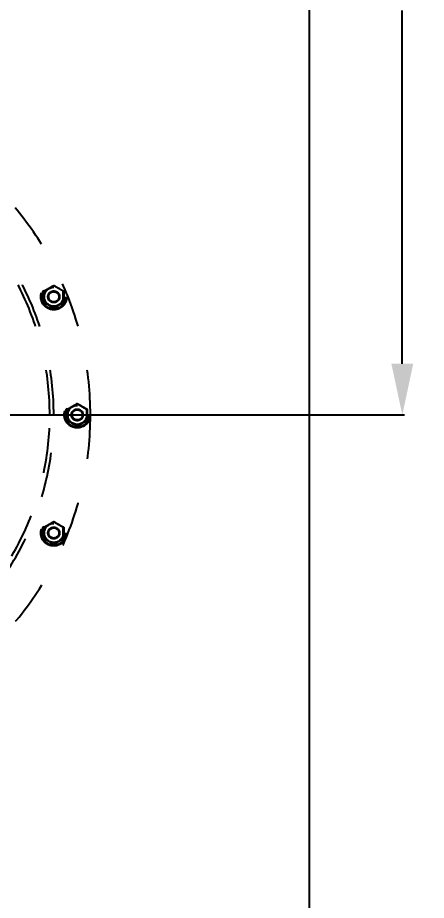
# Model space of a CAD drawing. Header units: millimetres. Extents: x 7589 to 12925, y 625 to 5429.
# Drawn here: x 11220 to 11500, y 3831 to 4434 of the extents above; entities that cross this region are included whole.
import ezdxf

# ---------------------------------------------------------------- set-up
doc = ezdxf.new("R2010")
doc.units = ezdxf.units.MM
doc.header["$LTSCALE"] = 307.34
doc.header["$PDMODE"] = 3
doc.header["$PDSIZE"] = 8
doc.linetypes.add('DOT', pattern=[0.2, 0.1, -0.1])
doc.layers.get('0').update_dxf_attribs({"linetype": 'CONTINUOUS'})
doc.layers.get('Defpoints').update_dxf_attribs({"linetype": 'CONTINUOUS'})
doc.layers.add('02___PRT_ALL_AXES', color=7, linetype='CONTINUOUS')
doc.styles.get("Standard").update_dxf_attribs({"font": 'calibri.ttf'})
doc.dimstyles.get("Standard").update_dxf_attribs({"dimtxt": 35, "dimasz": 35, "dimexe": 1.5, "dimexo": 1, "dimtad": 1, "dimdsep": 46, "dimtxsty": 'Standard', "dimblk": '_FILLED', "dimblk1": '_FILLED', "dimblk2": '_FILLED', "dimcen": 0.09, "dimazin": 2, "dimtol": 1, "dimtp": 0.01, "dimtm": 0.01, "dimtfac": 1, "dimtofl": 0, "dimtmove": 0, "dimatfit": 3, "dimldrblk": '_FILLED', "dimfxl": 1, "dimtolj": 1, "dimarcsym": 0})

# ---------------------------------------------------------------- blocks, each defined once
blk = doc.blocks.new('_FILLED')
at = {"color": 0, "linetype": 'ByBlock'}
blk.add_solid([(0, 0), (-1, 0.214), (-1, -0.214)], dxfattribs=at)
blk = doc.blocks.new('*D53')
at = {"color": 0, "lineweight": -2}
for p, q in [((11051.04, 4752.7), (11484.94, 4752.7)), ((11483.44, 4717.7), (11483.44, 4476.23)), ((11483.44, 4197.7), (11483.44, 4439.17)), ((11051.04, 4162.7), (11484.94, 4162.7))]:
    blk.add_line(p, q, dxfattribs=at)
at = {"layer": 'Defpoints', "color": 0}
for p in [(11050.04, 4752.7), (11483.44, 4752.7), (11050.04, 4162.7)]:
    blk.add_point(p, dxfattribs=at)
at = {"color": 0, "linetype": 'ByBlock', "lineweight": -2, "xscale": 35, "yscale": 35, "zscale": 35}
for p, rotation in [((11483.44, 4752.7), 90), ((11483.44, 4162.7), 270)]:
    blk.add_blockref('_FILLED', p, dxfattribs=dict(at, rotation=rotation))
at = {"color": 0, "insert": (11483.44, 4457.7), "char_height": 35, "attachment_point": 5}
blk.add_mtext('\\A1;\\A1;G', dxfattribs=at)

msp = doc.modelspace()

# ---------------------------------------------------------------- linework, layer by layer
at = {"color": 0}
msp.add_line((11420.03798, 2364.25215), (11420.03798, 5128.59124), dxfattribs=at)
at = {"color": 0, "linetype": 'DOT'}
for p, q in [((11244.97629, 4250.94898), (11238.47642, 4247.19598)), ((11251.47642, 4247.19644), (11244.97629, 4250.94898)), ((11238.47642, 4247.19598), (11238.47669, 4239.69042)), ((11251.47669, 4239.69088), (11251.47642, 4247.19644)), ((11238.47669, 4239.69042), (11244.97682, 4235.93788)), ((11244.97682, 4235.93788), (11251.47669, 4239.69088)), ((11261.03771, 4170.20278), (11254.53784, 4166.44977)), ((11254.53784, 4166.44977), (11254.53811, 4158.94422)), ((11267.53784, 4166.45023), (11261.03771, 4170.20278)), ((11267.53811, 4158.94468), (11267.53784, 4166.45023)), ((11254.53811, 4158.94422), (11261.03824, 4155.19167)), ((11261.03824, 4155.19167), (11267.53811, 4158.94468)), ((11244.97629, 4089.45658), (11238.47642, 4085.70357)), ((11251.47642, 4085.70403), (11244.97629, 4089.45658)), ((11238.47642, 4085.70357), (11238.47669, 4078.19802)), ((11251.47669, 4078.19847), (11251.47642, 4085.70403)), ((11238.47669, 4078.19802), (11244.97682, 4074.44547)), ((11244.97682, 4074.44547), (11251.47669, 4078.19847))]:
    msp.add_line(p, q, dxfattribs=at)
for centre, radius in [((11244.97656, 4243.44343), 8.91272), ((11244.97656, 4243.44343), 8.24637), ((11244.97656, 4243.44343), 6.5), ((11244.97656, 4243.44343), 4), ((11244.97656, 4243.44343), 3.5), ((11261.03798, 4162.69723), 8.91272), ((11261.03798, 4162.69723), 8.24637), ((11261.03798, 4162.69723), 6.5), ((11261.03798, 4162.69723), 4), ((11261.03798, 4162.69723), 3.5), ((11244.97656, 4081.95102), 8.91272), ((11244.97656, 4081.95102), 8.24637), ((11244.97656, 4081.95102), 6.5), ((11244.97656, 4081.95102), 4), ((11244.97656, 4081.95102), 3.5)]:
    msp.add_circle(centre, radius, dxfattribs=at)
for points in [[(11238.12452, 4247.39913), (11239.27259, 4248.04785), (11241.56718, 4249.34817), (11243.84049, 4250.68534), (11244.97628, 4251.35532)], [(11244.97627, 4251.35532), (11246.11212, 4250.68542), (11248.38552, 4249.34841), (11250.6802, 4248.04825), (11251.82832, 4247.39961)], [(11244.97684, 4235.53154), (11243.841, 4236.20144), (11241.56759, 4237.53845), (11239.27291, 4238.83861), (11238.1248, 4239.48725)], [(11251.8286, 4239.48773), (11250.68053, 4238.83901), (11248.38594, 4237.53869), (11246.11263, 4236.20152), (11244.97683, 4235.53154)], [(11254.18594, 4166.65293), (11255.334, 4167.30165), (11257.6286, 4168.60197), (11259.90191, 4169.93914), (11261.0377, 4170.60911)], [(11261.03769, 4170.60911), (11262.17353, 4169.93922), (11264.44694, 4168.60221), (11266.74162, 4167.30205), (11267.88973, 4166.65341)], [(11261.03826, 4154.78534), (11259.90242, 4155.45523), (11257.62901, 4156.79225), (11255.33433, 4158.0924), (11254.18622, 4158.74104)], [(11267.89001, 4158.74153), (11266.74195, 4158.09281), (11264.44736, 4156.79249), (11262.17405, 4155.45531), (11261.03825, 4154.78534)], [(11238.12452, 4085.90672), (11239.27259, 4086.55544), (11241.56718, 4087.85576), (11243.84049, 4089.19294), (11244.97628, 4089.86291)], [(11244.97627, 4089.86291), (11246.11212, 4089.19302), (11248.38552, 4087.856), (11250.6802, 4086.55584), (11251.82832, 4085.90721)], [(11244.97684, 4074.03913), (11243.841, 4074.70903), (11241.56759, 4076.04604), (11239.27291, 4077.3462), (11238.1248, 4077.99484)], [(11251.8286, 4077.99532), (11250.68053, 4077.3466), (11248.38594, 4076.04628), (11246.11263, 4074.70911), (11244.97683, 4074.03913)]]:
    msp.add_open_spline(points, degree=3, dxfattribs=at)
for points, knots in [([(11244.97628, 4250.94898), (11244.97628, 4250.9084), (11244.97729, 4251.21987), (11244.97628, 4251.26044), (11244.97628, 4251.35532)], [0, 0, 0, 0, 0.29956188, 1, 1, 1, 1]), ([(11238.12482, 4239.48724), (11238.13712, 4240.81501), (11238.15823, 4243.45234), (11238.13677, 4246.08968), (11238.12454, 4247.39914)], [0, 0, 0, 0, 0.503470775, 1, 1, 1, 1]), ([(11238.47642, 4247.19598), (11238.47659, 4247.19528), (11238.47225, 4247.19922), (11238.46864, 4247.19999), (11238.45879, 4247.20651), (11238.44712, 4247.21303), (11238.43183, 4247.22209), (11238.4063, 4247.2369), (11238.36829, 4247.25892), (11238.31648, 4247.28869), (11238.25743, 4247.32256), (11238.19266, 4247.35982), (11238.14773, 4247.38573), (11238.12454, 4247.39912)], [0, 0, 0, 0, 0.005270768, 0.020858191, 0.046282368, 0.081003533, 0.124365062, 0.175697192, 0.299730798, 0.448270882, 0.617065146, 0.802297204, 1, 1, 1, 1]), ([(11251.8283, 4247.39961), (11251.80511, 4247.38622), (11251.76018, 4247.3603), (11251.69541, 4247.32304), (11251.63636, 4247.28916), (11251.58455, 4247.25939), (11251.54653, 4247.23736), (11251.52101, 4247.22255), (11251.5057, 4247.21349), (11251.4941, 4247.20695), (11251.4841, 4247.20048), (11251.48076, 4247.19963), (11251.47614, 4247.19578), (11251.47642, 4247.19644)], [0, 0, 0, 0, 0.197705209, 0.382939848, 0.551741292, 0.700291465, 0.824330592, 0.875663154, 0.919023194, 0.953740564, 0.97915805, 0.994736811, 1, 1, 1, 1]), ([(11251.8283, 4247.39962), (11251.81599, 4246.07199), (11251.79489, 4243.43465), (11251.81634, 4240.79732), (11251.82858, 4239.48772)], [0, 0, 0, 0, 0.503419542, 1, 1, 1, 1]), ([(11238.4767, 4239.69042), (11238.47699, 4239.69107), (11238.47236, 4239.68726), (11238.46901, 4239.68645), (11238.45895, 4239.68011), (11238.44727, 4239.67373), (11238.43186, 4239.66485), (11238.40623, 4239.65023), (11238.36817, 4239.62826), (11238.31647, 4239.59829), (11238.25759, 4239.56407), (11238.19292, 4239.5266), (11238.148, 4239.50064), (11238.1248, 4239.48724)], [0, 0, 0, 0, 0.005246527, 0.020788041, 0.046167334, 0.080859382, 0.124204947, 0.175529424, 0.299562897, 0.448123589, 0.616956491, 0.802239647, 1, 1, 1, 1]), ([(11251.82859, 4239.48773), (11251.80539, 4239.50112), (11251.76047, 4239.52708), (11251.69579, 4239.56455), (11251.63693, 4239.59876), (11251.5852, 4239.62875), (11251.54719, 4239.65064), (11251.52146, 4239.66538), (11251.50628, 4239.674), (11251.49398, 4239.68108), (11251.48611, 4239.68537), (11251.48094, 4239.68859), (11251.47913, 4239.68915), (11251.47651, 4239.69157), (11251.47668, 4239.69088)], [0, 0, 0, 0, 0.197757183, 0.383035853, 0.551868359, 0.700432958, 0.824469569, 0.875795596, 0.919142329, 0.953834439, 0.979211825, 0.988239588, 0.994751198, 1, 1, 1, 1]), ([(11244.97684, 4235.53154), (11244.97683, 4235.62642), (11244.97784, 4235.66699), (11244.97681, 4235.97846), (11244.97681, 4235.93788)], [0, 0, 0, 0, 0.700434158, 1, 1, 1, 1]), ([(11261.0377, 4170.20277), (11261.0377, 4170.1622), (11261.03871, 4170.47366), (11261.0377, 4170.51424), (11261.0377, 4170.60911)], [0, 0, 0, 0, 0.29956188, 1, 1, 1, 1]), ([(11254.18624, 4158.74104), (11254.19854, 4160.0688), (11254.21965, 4162.70614), (11254.19819, 4165.34347), (11254.18596, 4166.65293)], [0, 0, 0, 0, 0.503470775, 1, 1, 1, 1]), ([(11254.53784, 4166.44977), (11254.53801, 4166.44908), (11254.53367, 4166.45302), (11254.53006, 4166.45378), (11254.52021, 4166.4603), (11254.50854, 4166.46682), (11254.49325, 4166.47588), (11254.46772, 4166.49069), (11254.4297, 4166.51272), (11254.3779, 4166.54249), (11254.31885, 4166.57636), (11254.25407, 4166.61362), (11254.20915, 4166.63953), (11254.18596, 4166.65292)], [0, 0, 0, 0, 0.005270768, 0.020858191, 0.046282368, 0.081003533, 0.124365062, 0.175697192, 0.299730798, 0.448270882, 0.617065146, 0.802297204, 1, 1, 1, 1]), ([(11267.88971, 4166.6534), (11267.86653, 4166.64001), (11267.8216, 4166.6141), (11267.75683, 4166.57683), (11267.69778, 4166.54296), (11267.64597, 4166.51318), (11267.60794, 4166.49116), (11267.58243, 4166.47634), (11267.56711, 4166.46729), (11267.55552, 4166.46075), (11267.54552, 4166.45428), (11267.54218, 4166.45343), (11267.53756, 4166.44958), (11267.53784, 4166.45023)], [0, 0, 0, 0, 0.197705209, 0.382939848, 0.551741292, 0.700291465, 0.824330592, 0.875663154, 0.919023194, 0.953740564, 0.97915805, 0.994736811, 1, 1, 1, 1]), ([(11267.88971, 4166.65342), (11267.87741, 4165.32578), (11267.85631, 4162.68845), (11267.87776, 4160.05112), (11267.88999, 4158.74152)], [0, 0, 0, 0, 0.503419542, 1, 1, 1, 1]), ([(11254.53812, 4158.94421), (11254.53841, 4158.94486), (11254.53378, 4158.94105), (11254.53043, 4158.94025), (11254.52037, 4158.9339), (11254.50869, 4158.92753), (11254.49328, 4158.91865), (11254.46765, 4158.90403), (11254.42959, 4158.88206), (11254.37789, 4158.85209), (11254.31901, 4158.81787), (11254.25434, 4158.7804), (11254.20942, 4158.75443), (11254.18622, 4158.74104)], [0, 0, 0, 0, 0.005246527, 0.020788041, 0.046167334, 0.080859382, 0.124204947, 0.175529424, 0.299562897, 0.448123589, 0.616956491, 0.802239647, 1, 1, 1, 1]), ([(11267.89001, 4158.74152), (11267.86681, 4158.75492), (11267.82189, 4158.78087), (11267.75721, 4158.81835), (11267.69835, 4158.85255), (11267.64661, 4158.88255), (11267.60861, 4158.90444), (11267.58288, 4158.91918), (11267.5677, 4158.92779), (11267.5554, 4158.93487), (11267.54753, 4158.93916), (11267.54236, 4158.94238), (11267.54055, 4158.94294), (11267.53793, 4158.94536), (11267.53809, 4158.94467)], [0, 0, 0, 0, 0.197757183, 0.383035853, 0.551868359, 0.700432958, 0.824469569, 0.875795596, 0.919142329, 0.953834439, 0.979211825, 0.988239588, 0.994751198, 1, 1, 1, 1]), ([(11261.03826, 4154.78534), (11261.03825, 4154.88021), (11261.03926, 4154.92079), (11261.03823, 4155.23226), (11261.03823, 4155.19168)], [0, 0, 0, 0, 0.700434158, 1, 1, 1, 1]), ([(11238.12482, 4077.99483), (11238.13712, 4079.3226), (11238.15823, 4081.95994), (11238.13677, 4084.59727), (11238.12454, 4085.90673)], [0, 0, 0, 0, 0.503470775, 1, 1, 1, 1]), ([(11238.47642, 4085.70357), (11238.47659, 4085.70287), (11238.47225, 4085.70682), (11238.46864, 4085.70758), (11238.45879, 4085.7141), (11238.44712, 4085.72062), (11238.43183, 4085.72968), (11238.4063, 4085.74449), (11238.36829, 4085.76651), (11238.31648, 4085.79628), (11238.25743, 4085.83015), (11238.19266, 4085.86741), (11238.14773, 4085.89332), (11238.12454, 4085.90671)], [0, 0, 0, 0, 0.005270768, 0.020858191, 0.046282368, 0.081003533, 0.124365062, 0.175697192, 0.299730798, 0.448270882, 0.617065146, 0.802297204, 1, 1, 1, 1]), ([(11244.97628, 4089.45657), (11244.97628, 4089.41599), (11244.97729, 4089.72746), (11244.97628, 4089.76804), (11244.97628, 4089.86291)], [0, 0, 0, 0, 0.29956188, 1, 1, 1, 1]), ([(11251.8283, 4085.9072), (11251.80511, 4085.89381), (11251.76018, 4085.86789), (11251.69541, 4085.83063), (11251.63636, 4085.79675), (11251.58455, 4085.76698), (11251.54653, 4085.74496), (11251.52101, 4085.73014), (11251.5057, 4085.72108), (11251.4941, 4085.71454), (11251.4841, 4085.70807), (11251.48076, 4085.70722), (11251.47614, 4085.70337), (11251.47642, 4085.70403)], [0, 0, 0, 0, 0.197705209, 0.382939848, 0.551741292, 0.700291465, 0.824330592, 0.875663154, 0.919023194, 0.953740564, 0.97915805, 0.994736811, 1, 1, 1, 1]), ([(11251.8283, 4085.90721), (11251.81599, 4084.57958), (11251.79489, 4081.94224), (11251.81634, 4079.30491), (11251.82858, 4077.99532)], [0, 0, 0, 0, 0.503419542, 1, 1, 1, 1]), ([(11238.4767, 4078.19801), (11238.47699, 4078.19866), (11238.47236, 4078.19485), (11238.46901, 4078.19405), (11238.45895, 4078.1877), (11238.44727, 4078.18132), (11238.43186, 4078.17244), (11238.40623, 4078.15782), (11238.36817, 4078.13586), (11238.31647, 4078.10589), (11238.25759, 4078.07167), (11238.19292, 4078.03419), (11238.148, 4078.00823), (11238.1248, 4077.99484)], [0, 0, 0, 0, 0.005246527, 0.020788041, 0.046167334, 0.080859382, 0.124204947, 0.175529424, 0.299562897, 0.448123589, 0.616956491, 0.802239647, 1, 1, 1, 1]), ([(11244.97684, 4074.03914), (11244.97683, 4074.13401), (11244.97784, 4074.17458), (11244.97681, 4074.48605), (11244.97681, 4074.44548)], [0, 0, 0, 0, 0.700434158, 1, 1, 1, 1]), ([(11251.82859, 4077.99532), (11251.80539, 4078.00871), (11251.76047, 4078.03467), (11251.69579, 4078.07214), (11251.63693, 4078.10635), (11251.5852, 4078.13634), (11251.54719, 4078.15823), (11251.52146, 4078.17297), (11251.50628, 4078.18159), (11251.49398, 4078.18867), (11251.48611, 4078.19296), (11251.48094, 4078.19618), (11251.47913, 4078.19674), (11251.47651, 4078.19916), (11251.47668, 4078.19847)], [0, 0, 0, 0, 0.197757183, 0.383035853, 0.551868359, 0.700432958, 0.824469569, 0.875795596, 0.919142329, 0.953834439, 0.979211825, 0.988239588, 0.994751198, 1, 1, 1, 1])]:
    msp.add_open_spline(points, degree=3, knots=knots, dxfattribs=at)
at = {"layer": '02___PRT_ALL_AXES', "color": 0, "linetype": 'DOT'}
for p, q in [((11269.92992, 4162.69723), (11270.03798, 4162.69723)), ((11269.92994, 4162.23668), (11270.03749, 4162.23646))]:
    msp.add_line(p, q, dxfattribs=at)
for centre, radius, start, end in [((11050.03798, 4162.69723), 220, 0, 359.88), ((11050.03798, 4162.69723), 194.89893, 0, 359.88), ((11050.03798, 4162.69723), 192.18745, 0, 359.88), ((11052.55807, 4162.63501), 189.66724, 359.87810487, 0), ((11050.03798, 4162.69723), 194.93764, 359.87951161, 0), ((11050.03798, 4162.69723), 220.0046, 359.87983569, 0)]:
    msp.add_arc(centre, radius, start, end, dxfattribs=at)

# ---------------------------------------------------------------- dimensions: what is measured, and where the dimension line sits
at = {"color": 0}
dim = msp.add_linear_dim(base=(11483.44493, 4752.69723), p1=(11050.03798, 4162.69723), p2=(11050.03798, 4752.69723), angle=90, text='\\A1;G', dimstyle='Standard', override={"dimtad": 0, "dimtih": 1, "dimtoh": 1, "dimdec": 4, "dimzin": 0, "dimtxsty": 'Standard', "dimcen": 62.865, "dimadec": 0, "dimazin": 0, "dimtdec": 4, "dimtzin": 0}, dxfattribs=at)
dim.commit()
dim.dimension.update_dxf_attribs({"geometry": '*D53', "text_midpoint": (11483.44493, 4457.69723)})

doc.saveas('drawing.dxf')
